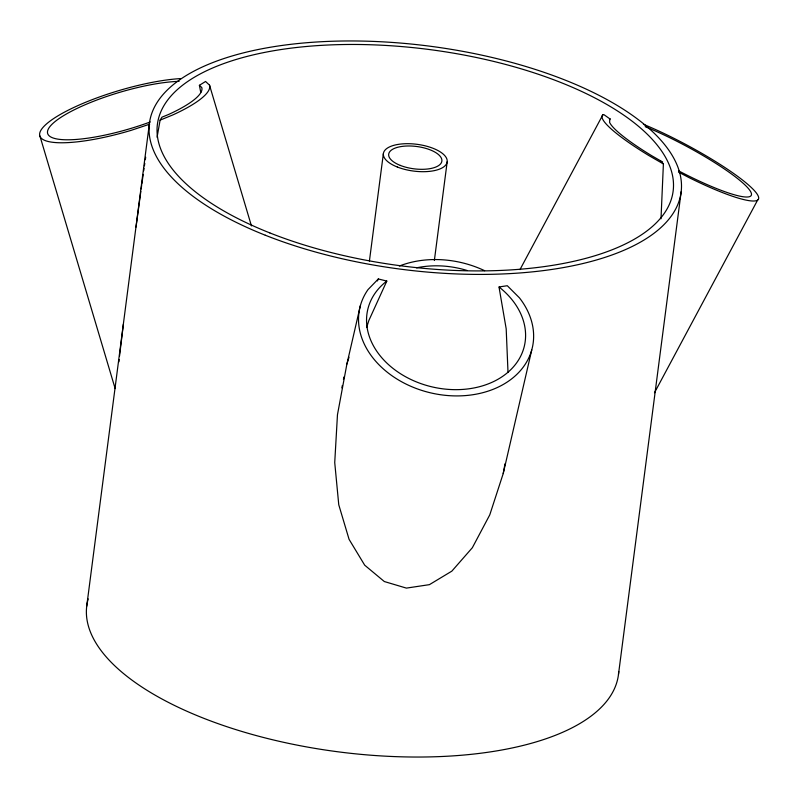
<?xml version="1.0" encoding="UTF-8"?>
<svg xmlns="http://www.w3.org/2000/svg" width="798" height="798" viewBox="0 0 798 798"><rect width="100%" height="100%" fill="white"/><g stroke="black" fill="none" stroke-linecap="round" stroke-linejoin="round"><path stroke-width="1.2" d="M519.987 269.594L602.809 114.872L603.936 114.663L609.891 118.872L609.582 122.353A80.418 12.708 28.2 0 0 651.926 155.839L660.584 160.827L663.397 163.939L661.003 218.762M118.922 361.833L119.131 359.559M119.54 356.018L123.391 324.197M86.703 606.31L149.386 123.68M369.414 261.046L383.369 153.645M434.361 260.487L447.189 161.735M660.564 160.957L662.629 162.004M618.49 674.32L681.173 191.69M136.009 227.071L140.837 191.38M141.166 188.946L141.665 185.286M141.835 184.079L143.191 174.403M143.7 170.752L144.059 168.298M144.418 165.844L144.787 163.381M145.326 159.7L145.685 157.236M157.076 137.266L160.099 120.139L161.984 117.166L168.278 114.603A80.418 18.893 -16.6 0 0 201.754 87.501L199.4 85.296L205.575 81.476L209.525 85.177L251.45 225.934M360.397 305.554L346.881 364.117L337.464 414.731L334.731 462.571L338.761 504.765L349.075 539.348L364.696 565.184L384.317 581.533L406.401 588.106L429.414 584.655L451.848 571.139L472.346 547.727L489.773 514.86L503.209 473.583L505.004 463.798M341.883 387.878L342.332 385.464M343.449 379.439L343.898 377.025M503.209 473.583L531.757 349.923M346.881 364.117L349.015 357.215M366.661 327.509L368.796 320.626L386.811 281.076L378.322 278.961L367.988 289.624A88.528 66.932 13 0 0 450.81 395.758A88.528 66.932 13 0 0 519.438 297.834L507.299 285.724L498.999 286.961L506.191 328.846L508.007 372.307M377.414 280.946L378.322 278.961M654.47 392.776L757.751 199.839M160.099 120.139L172.667 115.002A88.528 20.798 -16.6 0 0 209.525 85.177M149.705 124.159L131.121 130.353A88.528 20.798 -16.6 0 1 43.9 126.423A88.528 20.798 -16.6 0 1 180.149 78.613M678.48 172.099L689.173 177.675A88.528 13.985 28.2 0 0 755.068 191.41A88.528 13.985 28.2 0 0 643.407 124.298M663.397 163.939L649.073 155.68A88.528 13.985 28.2 0 1 602.809 114.872M39.9 135.939L115.151 388.586M200.757 92.448L199.4 85.296M645.213 126.692A80.418 12.708 28.2 0 1 749.302 189.645A80.418 12.708 28.2 0 1 678.509 170.802M618.739 671.497A268.058 112.438 7.4 0 1 333.783 751.237A268.058 112.438 7.4 0 1 88.189 598.909M499.189 287.1A80.408 60.788 13 0 1 505.274 374.452A80.408 60.788 13 0 1 393.005 368.417A80.408 60.788 13 0 1 386.801 281.066M416.496 267.849A80.408 60.788 13 0 1 467.209 270.522M150.273 121.954A80.418 18.893 -16.6 0 1 56.468 138.882A80.418 18.893 -16.6 0 1 78.643 107.67A80.418 18.893 -16.6 0 1 179.101 81.356M399.329 266.033A88.528 66.932 13 0 1 484.635 270.692M609.901 118.762L609.463 119.6L609.891 118.872M400.337 165.425A26.803 11.242 7.4 0 0 441.833 161.306A26.803 11.242 7.4 0 0 403.668 146.224A26.803 11.242 7.4 0 0 400.337 165.425M397.344 167.021A32.169 13.496 7.4 0 0 447.139 162.064A32.169 13.496 7.4 0 0 401.344 143.979A32.169 13.496 7.4 0 0 397.344 167.021M265.285 235.22A268.058 112.438 7.4 0 0 680.754 194.493A268.058 112.438 7.4 0 0 299.799 43.351A268.058 112.438 7.4 0 0 265.285 235.22M269.784 232.896A260.018 109.067 7.4 0 0 672.784 193.385A260.018 109.067 7.4 0 0 303.26 46.783A260.018 109.067 7.4 0 0 269.784 232.896"/></g></svg>
